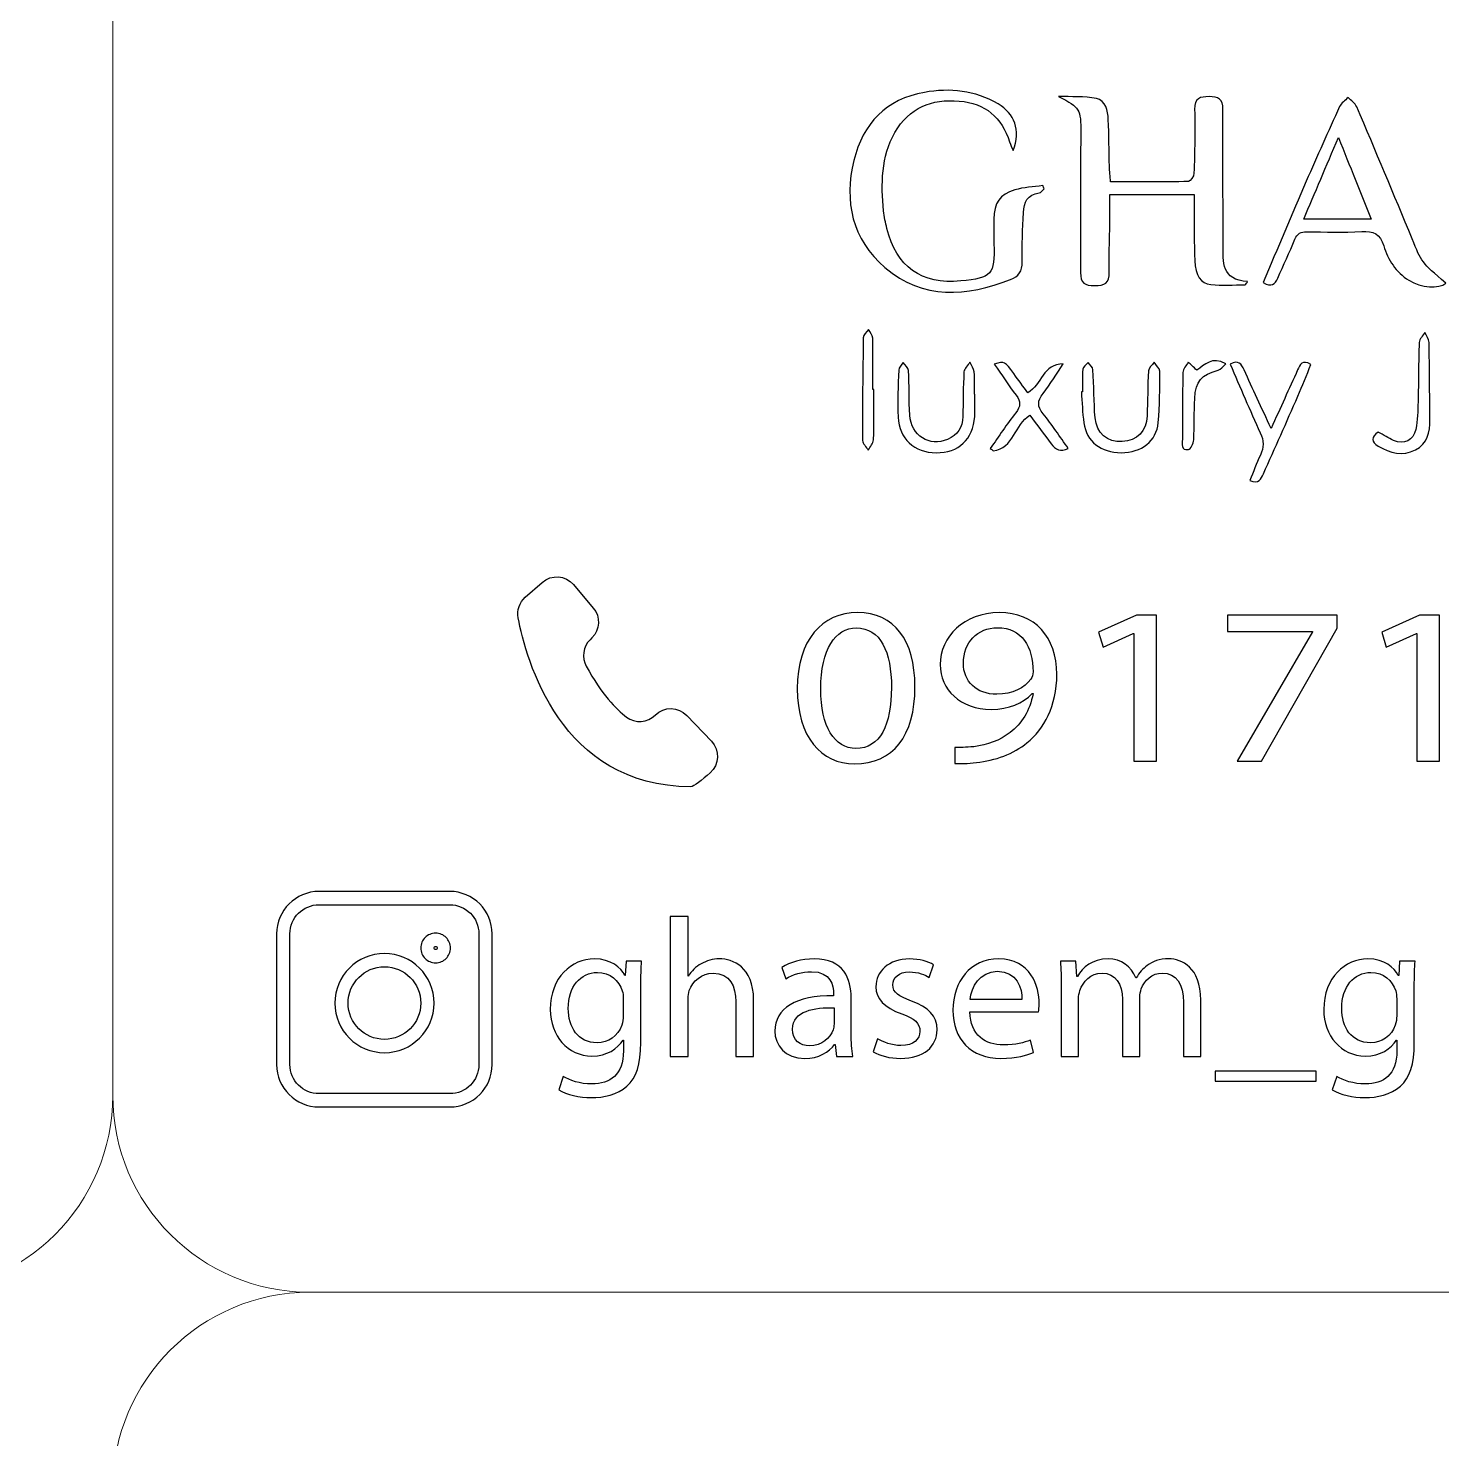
# Model space of a CAD drawing. Header units: millimetres. Extents: x -576 to 618, y 160 to 343.
# Drawn here: x 138.65 to 160.1, y 261.28 to 282.68 of the extents above; entities that cross this region are included whole.
import ezdxf

# ---------------------------------------------------------------- set-up
doc = ezdxf.new("R2010")
doc.units = ezdxf.units.MM
doc.header["$MEASUREMENT"] = 0
doc.layers.add('Layer 1', color=7, linetype='Continuous')

msp = doc.modelspace()

# ---------------------------------------------------------------- linework, layer by layer
at = {"layer": 'Layer 1', "color": 250, "lineweight": 18}
for points in [[(103.1217, 303.3001), (103.1217, 303.3001), (136.9517, 303.3001), (136.9517, 303.3001), (138.5957, 303.3001), (139.9367, 301.9591), (139.9367, 300.3151), (139.9367, 300.3151), (139.9367, 266.4851), (139.9367, 266.4851), (139.9367, 264.8411), (138.5957, 263.5001), (136.9517, 263.5001), (136.9517, 263.5001), (103.1217, 263.5001), (103.1217, 263.5001), (101.4777, 263.5001), (100.1367, 264.8411), (100.1367, 266.4851), (100.1367, 266.4851), (100.1367, 300.3151), (100.1367, 300.3151), (100.1367, 301.9591), (101.4777, 303.3001), (103.1217, 303.3001)], [(142.9217, 303.3001), (142.9217, 303.3001), (176.7517, 303.3001), (176.7517, 303.3001), (178.3957, 303.3001), (179.7367, 301.9591), (179.7367, 300.3151), (179.7367, 300.3151), (179.7367, 266.4851), (179.7367, 266.4851), (179.7367, 264.8411), (178.3957, 263.5001), (176.7517, 263.5001), (176.7517, 263.5001), (142.9217, 263.5001), (142.9217, 263.5001), (141.2777, 263.5001), (139.9367, 264.8411), (139.9367, 266.4851), (139.9367, 266.4851), (139.9367, 300.3151), (139.9367, 300.3151), (139.9367, 301.9591), (141.2777, 303.3001), (142.9217, 303.3001)], [(142.9217, 263.5001), (142.9217, 263.5001), (176.7517, 263.5001), (176.7517, 263.5001), (178.3957, 263.5001), (179.7367, 262.1591), (179.7367, 260.5151), (179.7367, 260.5151), (179.7367, 226.6851), (179.7367, 226.6851), (179.7367, 225.0411), (178.3957, 223.7001), (176.7517, 223.7001), (176.7517, 223.7001), (142.9217, 223.7001), (142.9217, 223.7001), (141.2777, 223.7001), (139.9367, 225.0411), (139.9367, 226.6851), (139.9367, 226.6851), (139.9367, 260.5151), (139.9367, 260.5151), (139.9367, 262.1591), (141.2777, 263.5001), (142.9217, 263.5001)]]:
    msp.add_open_spline(points, degree=3, knots=[0, 0, 0, 0, 0.125, 0.125, 0.125, 0.25, 0.25, 0.25, 0.375, 0.375, 0.375, 0.5, 0.5, 0.5, 0.625, 0.625, 0.625, 0.75, 0.75, 0.75, 0.875, 0.875, 0.875, 1, 1, 1, 1], dxfattribs=at)
at = {"layer": 'Layer 1', "color": 230}
for points, knots in [([(153.598, 280.8265), (153.5802, 280.87), (153.5593, 280.9121), (153.5449, 280.9566), (153.4239, 281.3286), (153.1755, 281.5452), (152.7805, 281.5773), (152.3618, 281.6116), (152.0192, 281.4771), (151.8039, 281.1002), (151.5911, 280.7283), (151.5954, 280.3196), (151.6305, 279.9099), (151.6383, 279.8203), (151.6613, 279.7317), (151.6822, 279.644), (151.8174, 279.0684), (152.2126, 278.7875), (152.8026, 278.8465), (153.2778, 278.8946), (153.3172, 278.9389), (153.3072, 279.4122), (153.3047, 279.5367), (153.3028, 279.6616), (153.3044, 279.786), (153.3066, 280.0269), (153.3958, 280.1642), (153.6211, 280.2287), (153.758, 280.2678), (153.9044, 280.2733), (154.0463, 280.2939), (154.0529, 280.2768), (154.0594, 280.2602), (154.066, 280.2431), (154.042, 280.2222), (154.0195, 280.1851), (153.9933, 280.1826), (153.8111, 280.1632), (153.7606, 280.0366), (153.753, 279.8852), (153.7406, 279.6365), (153.73, 279.3869), (153.7353, 279.1376), (153.7381, 278.9966), (153.686, 278.9158), (153.558, 278.8674), (152.8912, 278.6141), (152.2332, 278.5564), (151.6526, 279.0524), (151.1524, 279.4802), (151.0298, 280.0547), (151.1812, 280.6756), (151.3172, 281.2321), (151.6716, 281.6081), (152.251, 281.709), (152.6355, 281.776), (153.0198, 281.7408), (153.3689, 281.5352), (153.6223, 281.3853), (153.7153, 281.138), (153.598, 280.8265)], [0, 0, 0, 0, 0.05, 0.05, 0.05, 0.1, 0.1, 0.1, 0.15, 0.15, 0.15, 0.2, 0.2, 0.2, 0.25, 0.25, 0.25, 0.3, 0.3, 0.3, 0.35, 0.35, 0.35, 0.4, 0.4, 0.4, 0.45, 0.45, 0.45, 0.5, 0.5, 0.5, 0.55, 0.55, 0.55, 0.6, 0.6, 0.6, 0.65, 0.65, 0.65, 0.7, 0.7, 0.7, 0.75, 0.75, 0.75, 0.8, 0.8, 0.8, 0.85, 0.85, 0.85, 0.9, 0.9, 0.9, 0.95, 0.95, 0.95, 1, 1, 1, 1]), ([(157.1177, 278.7875), (156.9436, 278.7875), (156.7686, 278.776), (156.596, 278.7913), (156.4466, 278.8043), (156.3627, 278.9345), (156.3542, 279.1517), (156.3436, 279.4234), (156.3455, 279.6958), (156.3427, 279.9682), (156.3421, 280.029), (156.3427, 280.0899), (156.3427, 280.1601), (156.3427, 280.1601), (155.0625, 280.1601), (155.0625, 280.1601), (155.0625, 279.9494), (155.0638, 279.7466), (155.0622, 279.5442), (155.0606, 279.357), (155.0457, 279.1694), (155.0563, 278.9828), (155.0659, 278.8088), (154.9861, 278.7776), (154.8335, 278.7766), (154.6831, 278.7753), (154.6185, 278.8159), (154.6204, 278.976), (154.6254, 279.4746), (154.6191, 279.9738), (154.6185, 280.4727), (154.6185, 280.6771), (154.6229, 280.8811), (154.6232, 281.0852), (154.6238, 281.4611), (154.6176, 281.4702), (154.2865, 281.6478), (154.4784, 281.639), (154.6746, 281.6518), (154.8609, 281.6147), (155.0073, 281.5853), (155.0354, 281.4312), (155.0413, 281.2977), (155.0519, 281.0596), (155.0516, 280.8215), (155.0581, 280.5835), (155.0603, 280.5108), (155.0697, 280.439), (155.0769, 280.3497), (155.4787, 280.3497), (155.8687, 280.347), (156.2584, 280.3554), (156.2884, 280.356), (156.3402, 280.4369), (156.3417, 280.4818), (156.3517, 280.8047), (156.3599, 281.1282), (156.3515, 281.4509), (156.3468, 281.6243), (156.4338, 281.6437), (156.5717, 281.6437), (156.7087, 281.6437), (156.781, 281.611), (156.7801, 281.4533), (156.7767, 280.7673), (156.7839, 280.0811), (156.7842, 279.3947), (156.7842, 279.1342), (156.7567, 278.8621), (157.1561, 278.8384), (157.1433, 278.8212), (157.1306, 278.8047), (157.1177, 278.7875)], [0, 0, 0, 0, 0.0416667, 0.0416667, 0.0416667, 0.0833333, 0.0833333, 0.0833333, 0.125, 0.125, 0.125, 0.1666667, 0.1666667, 0.1666667, 0.2083333, 0.2083333, 0.2083333, 0.25, 0.25, 0.25, 0.2916667, 0.2916667, 0.2916667, 0.3333333, 0.3333333, 0.3333333, 0.375, 0.375, 0.375, 0.4166667, 0.4166667, 0.4166667, 0.4583333, 0.4583333, 0.4583333, 0.5, 0.5, 0.5, 0.5416667, 0.5416667, 0.5416667, 0.5833333, 0.5833333, 0.5833333, 0.625, 0.625, 0.625, 0.6666667, 0.6666667, 0.6666667, 0.7083333, 0.7083333, 0.7083333, 0.75, 0.75, 0.75, 0.7916667, 0.7916667, 0.7916667, 0.8333333, 0.8333333, 0.8333333, 0.875, 0.875, 0.875, 0.9166667, 0.9166667, 0.9166667, 0.9583333, 0.9583333, 0.9583333, 1, 1, 1, 1]), ([(157.3905, 278.8221), (157.6117, 279.3426), (157.826, 279.853), (158.0457, 280.361), (158.2098, 280.7401), (158.379, 281.1173), (158.552, 281.4924), (158.5771, 281.5467), (158.6363, 281.585), (158.6797, 281.6306), (158.724, 281.5844), (158.7864, 281.546), (158.8101, 281.4908), (159.094, 280.8247), (159.3755, 280.1575), (159.6507, 279.4877), (159.7976, 279.1304), (159.7917, 279.128), (160.1636, 278.8147), (160.0529, 278.7208), (159.7923, 278.7429), (159.6039, 278.8574), (159.403, 278.9791), (159.2862, 279.1666), (159.221, 279.3804), (159.1661, 279.561), (159.0632, 279.6063), (158.8859, 279.5965), (158.6092, 279.5816), (158.3308, 279.5894), (158.0532, 279.5944), (157.9611, 279.5959), (157.9099, 279.566), (157.8741, 279.4789), (157.792, 279.2802), (157.6984, 279.0864), (157.6123, 278.8895), (157.5721, 278.7975), (157.519, 278.7492), (157.3905, 278.8221)], [0, 0, 0, 0, 0.0769231, 0.0769231, 0.0769231, 0.1538462, 0.1538462, 0.1538462, 0.2307692, 0.2307692, 0.2307692, 0.3076923, 0.3076923, 0.3076923, 0.3846154, 0.3846154, 0.3846154, 0.4615385, 0.4615385, 0.4615385, 0.5384615, 0.5384615, 0.5384615, 0.6153846, 0.6153846, 0.6153846, 0.6923077, 0.6923077, 0.6923077, 0.7692308, 0.7692308, 0.7692308, 0.8461538, 0.8461538, 0.8461538, 0.9230769, 0.9230769, 0.9230769, 1, 1, 1, 1]), ([(158.5324, 281.0237), (158.3455, 280.5825), (158.1786, 280.1879), (158.0073, 279.7828), (158.0073, 279.7828), (159.0313, 279.7828), (159.0313, 279.7828), (158.8663, 280.1931), (158.7093, 280.5838), (158.5324, 281.0237)], [0, 0, 0, 0, 0.3333333, 0.3333333, 0.3333333, 0.6666667, 0.6666667, 0.6666667, 1, 1, 1, 1]), ([(151.4829, 277.1994), (151.4829, 276.9452), (151.4876, 276.6905), (151.4791, 276.4365), (151.4773, 276.3835), (151.4277, 276.3321), (151.3999, 276.2799), (151.3696, 276.3286), (151.3138, 276.3773), (151.3135, 276.4263), (151.311, 276.946), (151.3153, 277.4662), (151.3247, 277.986), (151.3253, 278.0278), (151.3743, 278.069), (151.4011, 278.1101), (151.4242, 278.0665), (151.4664, 278.0235), (151.4676, 277.9794), (151.4738, 277.7196), (151.4705, 277.4593), (151.4705, 277.1994), (151.4705, 277.1994), (151.4829, 277.1994), (151.4829, 277.1994)], [0, 0, 0, 0, 0.125, 0.125, 0.125, 0.25, 0.25, 0.25, 0.375, 0.375, 0.375, 0.5, 0.5, 0.5, 0.625, 0.625, 0.625, 0.75, 0.75, 0.75, 0.875, 0.875, 0.875, 1, 1, 1, 1]), ([(159.1364, 276.5547), (159.2209, 276.5075), (159.2917, 276.4595), (159.3688, 276.4264), (159.5261, 276.3588), (159.6727, 276.4258), (159.7073, 276.5943), (159.7354, 276.7309), (159.7376, 276.8739), (159.7414, 277.0149), (159.7495, 277.3144), (159.7473, 277.6142), (159.7595, 277.9138), (159.7616, 277.9656), (159.8153, 278.0159), (159.8453, 278.0664), (159.8671, 278.0161), (159.9067, 277.9659), (159.908, 277.9154), (159.9164, 277.525), (159.917, 277.1347), (159.9213, 276.744), (159.9236, 276.5534), (159.8876, 276.3768), (159.7008, 276.2826), (159.5051, 276.1844), (159.3167, 276.2308), (159.1379, 276.3413), (159.0319, 276.4071), (159.0281, 276.4742), (159.1364, 276.5547)], [0, 0, 0, 0, 0.1, 0.1, 0.1, 0.2, 0.2, 0.2, 0.3, 0.3, 0.3, 0.4, 0.4, 0.4, 0.5, 0.5, 0.5, 0.6, 0.6, 0.6, 0.7, 0.7, 0.7, 0.8, 0.8, 0.8, 0.9, 0.9, 0.9, 1, 1, 1, 1]), ([(153.0159, 277.1272), (153.0159, 277.0142), (153.0218, 276.9004), (153.0149, 276.7881), (152.994, 276.4458), (152.7675, 276.2361), (152.4296, 276.2398), (152.096, 276.2439), (151.8667, 276.4508), (151.8526, 276.7815), (151.8424, 277.0183), (151.8526, 277.2564), (151.862, 277.4939), (151.8636, 277.5338), (151.9051, 277.5721), (151.9285, 277.6111), (151.9572, 277.5705), (152.0084, 277.5313), (152.0105, 277.4892), (152.0231, 277.2636), (152.0146, 277.0364), (152.0296, 276.8108), (152.0505, 276.4973), (152.3291, 276.3235), (152.6043, 276.4433), (152.7541, 276.5085), (152.8305, 276.6261), (152.8343, 276.7883), (152.8402, 277.0149), (152.838, 277.2411), (152.8521, 277.467), (152.8549, 277.5176), (152.9098, 277.565), (152.941, 277.6142), (152.964, 277.5646), (153.0028, 277.517), (153.0071, 277.4661), (153.0175, 277.354), (153.0102, 277.2402), (153.0102, 277.1272), (153.0102, 277.1272), (153.0159, 277.1272), (153.0159, 277.1272)], [0, 0, 0, 0, 0.0714286, 0.0714286, 0.0714286, 0.1428571, 0.1428571, 0.1428571, 0.2142857, 0.2142857, 0.2142857, 0.2857143, 0.2857143, 0.2857143, 0.3571429, 0.3571429, 0.3571429, 0.4285714, 0.4285714, 0.4285714, 0.5, 0.5, 0.5, 0.5714286, 0.5714286, 0.5714286, 0.6428571, 0.6428571, 0.6428571, 0.7142857, 0.7142857, 0.7142857, 0.7857143, 0.7857143, 0.7857143, 0.8571429, 0.8571429, 0.8571429, 0.9285714, 0.9285714, 0.9285714, 1, 1, 1, 1]), ([(154.4351, 276.3048), (154.3138, 276.2524), (154.2401, 276.2817), (154.1749, 276.375), (154.0716, 276.5229), (153.9593, 276.6646), (153.851, 276.8087), (153.6233, 276.6696), (153.6068, 276.3058), (153.2945, 276.2693), (153.28, 276.2814), (153.2657, 276.2936), (153.2517, 276.3054), (153.3793, 276.4868), (153.5004, 276.6733), (153.637, 276.8471), (153.7122, 276.9432), (153.7187, 277.0143), (153.6429, 277.1123), (153.5265, 277.263), (153.4236, 277.4246), (153.3122, 277.5853), (153.472, 277.6284), (153.4716, 277.628), (153.6058, 277.4415), (153.6773, 277.3417), (153.7512, 277.2437), (153.8204, 277.1497), (154.0352, 277.2745), (154.0501, 277.5882), (154.3593, 277.59), (154.2576, 277.4393), (154.1631, 277.2827), (154.0514, 277.1397), (153.964, 277.0278), (153.9628, 276.9416), (154.053, 276.8303), (154.1871, 276.6643), (154.305, 276.4855), (154.4351, 276.3048)], [0, 0, 0, 0, 0.0769231, 0.0769231, 0.0769231, 0.1538462, 0.1538462, 0.1538462, 0.2307692, 0.2307692, 0.2307692, 0.3076923, 0.3076923, 0.3076923, 0.3846154, 0.3846154, 0.3846154, 0.4615385, 0.4615385, 0.4615385, 0.5384615, 0.5384615, 0.5384615, 0.6153846, 0.6153846, 0.6153846, 0.6923077, 0.6923077, 0.6923077, 0.7692308, 0.7692308, 0.7692308, 0.8461538, 0.8461538, 0.8461538, 0.9230769, 0.9230769, 0.9230769, 1, 1, 1, 1]), ([(154.6498, 277.1662), (154.6498, 277.2795), (154.643, 277.3937), (154.6539, 277.506), (154.6573, 277.5428), (154.7078, 277.5752), (154.7366, 277.6096), (154.7618, 277.5734), (154.8068, 277.5382), (154.8093, 277.5004), (154.8242, 277.2576), (154.8215, 277.0133), (154.8411, 276.7706), (154.8601, 276.5357), (155.0267, 276.3971), (155.2504, 276.4087), (155.4801, 276.4202), (155.6208, 276.5628), (155.6305, 276.8014), (155.6392, 277.028), (155.6376, 277.2548), (155.6517, 277.481), (155.6545, 277.5272), (155.7069, 277.5703), (155.7362, 277.6146), (155.7659, 277.5687), (155.8208, 277.5225), (155.8211, 277.4761), (155.8226, 277.2162), (155.8245, 276.9547), (155.8005, 276.6964), (155.7743, 276.4158), (155.5428, 276.2402), (155.2386, 276.2405), (154.9303, 276.2408), (154.7091, 276.4121), (154.6704, 276.6923), (154.6492, 276.8486), (154.6445, 277.0074), (154.6326, 277.1653), (154.6383, 277.1656), (154.6439, 277.1659), (154.6498, 277.1662)], [0, 0, 0, 0, 0.0714286, 0.0714286, 0.0714286, 0.1428571, 0.1428571, 0.1428571, 0.2142857, 0.2142857, 0.2142857, 0.2857143, 0.2857143, 0.2857143, 0.3571429, 0.3571429, 0.3571429, 0.4285714, 0.4285714, 0.4285714, 0.5, 0.5, 0.5, 0.5714286, 0.5714286, 0.5714286, 0.6428571, 0.6428571, 0.6428571, 0.7142857, 0.7142857, 0.7142857, 0.7857143, 0.7857143, 0.7857143, 0.8571429, 0.8571429, 0.8571429, 0.9285714, 0.9285714, 0.9285714, 1, 1, 1, 1]), ([(156.3844, 277.4925), (156.5015, 277.5736), (156.6154, 277.7078), (156.8235, 277.5912), (156.7798, 277.5522), (156.7492, 277.5025), (156.7083, 277.4917), (156.4503, 277.4223), (156.3658, 277.3316), (156.3523, 277.0623), (156.3417, 276.8535), (156.3501, 276.6439), (156.3383, 276.4352), (156.3352, 276.3824), (156.2925, 276.2931), (156.2574, 276.2882), (156.1395, 276.2701), (156.1655, 276.3746), (156.1655, 276.4408), (156.1648, 276.7802), (156.1651, 277.1194), (156.1745, 277.4582), (156.1761, 277.5113), (156.2257, 277.5628), (156.2531, 277.6149), (156.2927, 277.5781), (156.3321, 277.5413), (156.3844, 277.4925)], [0, 0, 0, 0, 0.1111111, 0.1111111, 0.1111111, 0.2222222, 0.2222222, 0.2222222, 0.3333333, 0.3333333, 0.3333333, 0.4444444, 0.4444444, 0.4444444, 0.5555556, 0.5555556, 0.5555556, 0.6666667, 0.6666667, 0.6666667, 0.7777778, 0.7777778, 0.7777778, 0.8888889, 0.8888889, 0.8888889, 1, 1, 1, 1]), ([(158.1153, 277.58), (158.0498, 277.4187), (157.9877, 277.2567), (157.9181, 277.0976), (157.7455, 276.7042), (157.5702, 276.312), (157.3948, 275.9198), (157.3605, 275.8431), (157.3281, 275.756), (157.1892, 275.8184), (157.2426, 275.9482), (157.29, 276.0786), (157.3499, 276.2037), (157.4058, 276.3201), (157.402, 276.4231), (157.3474, 276.5419), (157.1892, 276.8846), (157.0432, 277.2328), (156.8904, 277.5835), (157.0176, 277.6558), (157.0617, 277.585), (157.1022, 277.4961), (157.2329, 277.2097), (157.3658, 276.9242), (157.5116, 276.6091), (157.6544, 276.9242), (157.7839, 277.2106), (157.9144, 277.4964), (157.9503, 277.5744), (157.9849, 277.6596), (158.1153, 277.58)], [0, 0, 0, 0, 0.1, 0.1, 0.1, 0.2, 0.2, 0.2, 0.3, 0.3, 0.3, 0.4, 0.4, 0.4, 0.5, 0.5, 0.5, 0.6, 0.6, 0.6, 0.7, 0.7, 0.7, 0.8, 0.8, 0.8, 0.9, 0.9, 0.9, 1, 1, 1, 1]), ([(147.1781, 273.4016), (147.1781, 273.4016), (147.2074, 273.4304), (147.2074, 273.4304), (147.3313, 273.5527), (147.3407, 273.7498), (147.228, 273.8828), (147.228, 273.8828), (146.9285, 274.2381), (146.9285, 274.2381), (146.8077, 274.3811), (146.5934, 274.3967), (146.4533, 274.2734), (146.4533, 274.2734), (146.1956, 274.0463), (146.1956, 274.0463), (146.107, 273.9683), (146.0667, 273.85), (146.0886, 273.7337), (146.205, 273.109), (146.726, 271.172), (148.7057, 271.172), (148.7503, 271.172), (148.8779, 271.2753), (148.9984, 271.3824), (149.1394, 271.5084), (149.1488, 271.7253), (149.0187, 271.8619), (149.0187, 271.8619), (148.6455, 272.2541), (148.6455, 272.2541), (148.5166, 272.3898), (148.301, 272.3927), (148.1684, 272.26), (148.0502, 272.1417), (147.8639, 272.1284), (147.731, 272.2295), (147.5709, 272.3511), (147.3534, 272.5779), (147.121, 272.9998), (147.0486, 273.1312), (147.0714, 273.2966), (147.1781, 273.4016)], [0, 0, 0, 0, 0.0714286, 0.0714286, 0.0714286, 0.1428571, 0.1428571, 0.1428571, 0.2142857, 0.2142857, 0.2142857, 0.2857143, 0.2857143, 0.2857143, 0.3571429, 0.3571429, 0.3571429, 0.4285714, 0.4285714, 0.4285714, 0.5, 0.5, 0.5, 0.5714286, 0.5714286, 0.5714286, 0.6428571, 0.6428571, 0.6428571, 0.7142857, 0.7142857, 0.7142857, 0.7857143, 0.7857143, 0.7857143, 0.8571429, 0.8571429, 0.8571429, 0.9285714, 0.9285714, 0.9285714, 1, 1, 1, 1]), ([(152.1079, 272.6904), (152.1079, 271.9363), (151.7759, 271.5197), (151.1924, 271.5197), (150.678, 271.5197), (150.3295, 271.9259), (150.3213, 272.6601), (150.3213, 273.4039), (150.7023, 273.8136), (151.2371, 273.8136), (151.7922, 273.8136), (152.1079, 273.3971), (152.1079, 272.6904)], [0, 0, 0, 0, 0.25, 0.25, 0.25, 0.5, 0.5, 0.5, 0.75, 0.75, 0.75, 1, 1, 1, 1]), ([(152.7126, 271.769), (152.7897, 271.7621), (152.8789, 271.769), (153.0003, 271.779), (153.2068, 271.8034), (153.4015, 271.8748), (153.5513, 271.9943), (153.7258, 272.1275), (153.8512, 272.3219), (153.8998, 272.5846), (153.8998, 272.5846), (153.8877, 272.5846), (153.8877, 272.5846), (153.7419, 272.4345), (153.5314, 272.3459), (153.2677, 272.3459), (152.7937, 272.3459), (152.4898, 272.6464), (152.4898, 273.0251), (152.4898, 273.4448), (152.8505, 273.8136), (153.3894, 273.8136), (153.9282, 273.8136), (154.2605, 273.4448), (154.2605, 272.8785), (154.2605, 272.3902), (154.0658, 272.0489), (153.8066, 271.8373), (153.6041, 271.6701), (153.3245, 271.5677), (153.0408, 271.5403), (152.9114, 271.5232), (152.7978, 271.5197), (152.7126, 271.5232), (152.7126, 271.5232), (152.7126, 271.769), (152.7126, 271.769)], [0, 0, 0, 0, 0.0833333, 0.0833333, 0.0833333, 0.1666667, 0.1666667, 0.1666667, 0.25, 0.25, 0.25, 0.3333333, 0.3333333, 0.3333333, 0.4166667, 0.4166667, 0.4166667, 0.5, 0.5, 0.5, 0.5833333, 0.5833333, 0.5833333, 0.6666667, 0.6666667, 0.6666667, 0.75, 0.75, 0.75, 0.8333333, 0.8333333, 0.8333333, 0.9166667, 0.9166667, 0.9166667, 1, 1, 1, 1]), ([(155.4281, 273.4961), (155.4281, 273.4961), (155.42, 273.4961), (155.42, 273.4961), (155.42, 273.4961), (154.9623, 273.288), (154.9623, 273.288), (154.9623, 273.288), (154.8933, 273.5167), (154.8933, 273.5167), (154.8933, 273.5167), (155.4686, 273.776), (155.4686, 273.776), (155.4686, 273.776), (155.7725, 273.776), (155.7725, 273.776), (155.7725, 273.776), (155.7725, 271.5573), (155.7725, 271.5573), (155.7725, 271.5573), (155.4281, 271.5573), (155.4281, 271.5573), (155.4281, 271.5573), (155.4281, 273.4961), (155.4281, 273.4961)], [0, 0, 0, 0, 0.125, 0.125, 0.125, 0.25, 0.25, 0.25, 0.375, 0.375, 0.375, 0.5, 0.5, 0.5, 0.625, 0.625, 0.625, 0.75, 0.75, 0.75, 0.875, 0.875, 0.875, 1, 1, 1, 1]), ([(158.5124, 273.7761), (158.5124, 273.7761), (158.5124, 273.578), (158.5124, 273.578), (158.5124, 273.578), (157.3657, 271.5574), (157.3657, 271.5574), (157.3657, 271.5574), (156.9972, 271.5574), (156.9972, 271.5574), (156.9972, 271.5574), (158.1397, 273.5203), (158.1397, 273.5203), (158.1397, 273.5203), (158.1397, 273.5269), (158.1397, 273.5269), (158.1397, 273.5269), (156.8512, 273.5269), (156.8512, 273.5269), (156.8512, 273.5269), (156.8512, 273.7761), (156.8512, 273.7761), (156.8512, 273.7761), (158.5124, 273.7761), (158.5124, 273.7761)], [0, 0, 0, 0, 0.125, 0.125, 0.125, 0.25, 0.25, 0.25, 0.375, 0.375, 0.375, 0.5, 0.5, 0.5, 0.625, 0.625, 0.625, 0.75, 0.75, 0.75, 0.875, 0.875, 0.875, 1, 1, 1, 1]), ([(159.7246, 273.4961), (159.7246, 273.4961), (159.7164, 273.4961), (159.7164, 273.4961), (159.7164, 273.4961), (159.2587, 273.288), (159.2587, 273.288), (159.2587, 273.288), (159.1899, 273.5167), (159.1899, 273.5167), (159.1899, 273.5167), (159.7652, 273.776), (159.7652, 273.776), (159.7652, 273.776), (160.0691, 273.776), (160.0691, 273.776), (160.0691, 273.776), (160.0691, 271.5573), (160.0691, 271.5573), (160.0691, 271.5573), (159.7246, 271.5573), (159.7246, 271.5573), (159.7246, 271.5573), (159.7246, 273.4961), (159.7246, 273.4961)], [0, 0, 0, 0, 0.125, 0.125, 0.125, 0.25, 0.25, 0.25, 0.375, 0.375, 0.375, 0.5, 0.5, 0.5, 0.625, 0.625, 0.625, 0.75, 0.75, 0.75, 0.875, 0.875, 0.875, 1, 1, 1, 1]), ([(150.678, 272.6564), (150.678, 272.0795), (150.8885, 271.7521), (151.2128, 271.7521), (151.5772, 271.7521), (151.7516, 272.1103), (151.7516, 272.6769), (151.7516, 273.223), (151.5856, 273.5814), (151.2168, 273.5814), (150.9048, 273.5814), (150.678, 273.2607), (150.678, 272.6564)], [0, 0, 0, 0, 0.25, 0.25, 0.25, 0.5, 0.5, 0.5, 0.75, 0.75, 0.75, 1, 1, 1, 1]), ([(152.8425, 273.0457), (152.8425, 272.769), (153.0408, 272.5746), (153.3488, 272.5746), (153.5879, 272.5746), (153.7744, 272.6736), (153.8674, 272.8064), (153.8877, 272.8339), (153.8998, 272.8682), (153.8998, 272.916), (153.8998, 273.2947), (153.7339, 273.5852), (153.361, 273.5852), (153.0571, 273.5852), (152.8425, 273.3596), (152.8425, 273.0457)], [0, 0, 0, 0, 0.2, 0.2, 0.2, 0.4, 0.4, 0.4, 0.6, 0.6, 0.6, 0.8, 0.8, 0.8, 1, 1, 1, 1]), ([(145.0485, 266.3125), (145.0485, 266.3125), (143.0676, 266.3125), (143.0676, 266.3125), (142.8899, 266.3125), (142.7287, 266.3848), (142.6122, 266.5012), (142.4952, 266.6178), (142.423, 266.779), (142.423, 266.9569), (142.423, 266.9569), (142.423, 268.9382), (142.423, 268.9382), (142.423, 269.116), (142.4951, 269.277), (142.6117, 269.3937), (142.7288, 269.5107), (142.8899, 269.5829), (143.0676, 269.5829), (143.0676, 269.5829), (145.0485, 269.5829), (145.0485, 269.5829), (145.2263, 269.5829), (145.3874, 269.5107), (145.504, 269.3941), (145.621, 269.277), (145.6932, 269.116), (145.6932, 268.9382), (145.6932, 268.9382), (145.6932, 266.9569), (145.6932, 266.9569), (145.6932, 266.779), (145.6209, 266.6178), (145.5044, 266.5012), (145.3874, 266.3848), (145.2263, 266.3125), (145.0485, 266.3125)], [0, 0, 0, 0, 0.0833333, 0.0833333, 0.0833333, 0.1666667, 0.1666667, 0.1666667, 0.25, 0.25, 0.25, 0.3333333, 0.3333333, 0.3333333, 0.4166667, 0.4166667, 0.4166667, 0.5, 0.5, 0.5, 0.5833333, 0.5833333, 0.5833333, 0.6666667, 0.6666667, 0.6666667, 0.75, 0.75, 0.75, 0.8333333, 0.8333333, 0.8333333, 0.9166667, 0.9166667, 0.9166667, 1, 1, 1, 1]), ([(143.0676, 266.5142), (143.0676, 266.5142), (145.0485, 266.5142), (145.0485, 266.5142), (145.1711, 266.5142), (145.282, 266.5637), (145.362, 266.6436), (145.4419, 266.7239), (145.4915, 266.8346), (145.4915, 266.9569), (145.4915, 266.9569), (145.4915, 268.9382), (145.4915, 268.9382), (145.4915, 269.0608), (145.442, 269.1717), (145.3621, 269.2517), (145.282, 269.3317), (145.1711, 269.3812), (145.0485, 269.3812), (145.0485, 269.3812), (143.0676, 269.3812), (143.0676, 269.3812), (142.945, 269.3812), (142.8341, 269.3317), (142.7541, 269.2517), (142.6741, 269.1717), (142.6246, 269.0608), (142.6246, 268.9382), (142.6246, 268.9382), (142.6246, 266.9569), (142.6246, 266.9569), (142.6246, 266.8346), (142.6742, 266.7239), (142.7544, 266.6438), (142.8341, 266.5637), (142.945, 266.5142), (143.0676, 266.5142)], [0, 0, 0, 0, 0.0833333, 0.0833333, 0.0833333, 0.1666667, 0.1666667, 0.1666667, 0.25, 0.25, 0.25, 0.3333333, 0.3333333, 0.3333333, 0.4166667, 0.4166667, 0.4166667, 0.5, 0.5, 0.5, 0.5833333, 0.5833333, 0.5833333, 0.6666667, 0.6666667, 0.6666667, 0.75, 0.75, 0.75, 0.8333333, 0.8333333, 0.8333333, 0.9166667, 0.9166667, 0.9166667, 1, 1, 1, 1]), ([(148.3963, 269.2023), (148.3963, 269.2023), (148.6662, 269.2023), (148.6662, 269.2023), (148.6662, 269.2023), (148.6662, 268.299), (148.6662, 268.299), (148.6662, 268.299), (148.6721, 268.299), (148.6721, 268.299), (148.7152, 268.3742), (148.7826, 268.4401), (148.8653, 268.4847), (148.9451, 268.5296), (149.04, 268.5592), (149.1414, 268.5592), (149.3407, 268.5592), (149.6597, 268.4401), (149.6597, 267.9405), (149.6597, 267.9405), (149.6597, 267.0794), (149.6597, 267.0794), (149.6597, 267.0794), (149.3897, 267.0794), (149.3897, 267.0794), (149.3897, 267.0794), (149.3897, 267.9106), (149.3897, 267.9106), (149.3897, 268.1436), (149.3008, 268.3411), (149.0462, 268.3411), (148.8715, 268.3411), (148.7336, 268.2214), (148.6846, 268.0778), (148.6694, 268.0423), (148.6662, 268.0032), (148.6662, 267.9524), (148.6662, 267.9524), (148.6662, 267.0794), (148.6662, 267.0794), (148.6662, 267.0794), (148.3963, 267.0794), (148.3963, 267.0794), (148.3963, 267.0794), (148.3963, 269.2023), (148.3963, 269.2023)], [0, 0, 0, 0, 0.0666667, 0.0666667, 0.0666667, 0.1333333, 0.1333333, 0.1333333, 0.2, 0.2, 0.2, 0.2666667, 0.2666667, 0.2666667, 0.3333333, 0.3333333, 0.3333333, 0.4, 0.4, 0.4, 0.4666667, 0.4666667, 0.4666667, 0.5333333, 0.5333333, 0.5333333, 0.6, 0.6, 0.6, 0.6666667, 0.6666667, 0.6666667, 0.7333333, 0.7333333, 0.7333333, 0.8, 0.8, 0.8, 0.8666667, 0.8666667, 0.8666667, 0.9333333, 0.9333333, 0.9333333, 1, 1, 1, 1]), ([(145.0599, 268.7245), (145.0599, 268.6624), (145.0347, 268.6061), (144.994, 268.5654), (144.9534, 268.5247), (144.897, 268.4995), (144.8349, 268.4995), (144.7728, 268.4995), (144.7165, 268.5247), (144.6758, 268.5654), (144.6351, 268.6061), (144.6099, 268.6624), (144.6099, 268.7245), (144.6099, 268.7866), (144.6351, 268.8429), (144.6758, 268.8836), (144.7165, 268.9243), (144.7728, 268.9495), (144.8349, 268.9495), (144.897, 268.9495), (144.9534, 268.9243), (144.994, 268.8836), (145.0347, 268.8429), (145.0599, 268.7866), (145.0599, 268.7245)], [0, 0, 0, 0, 0.125, 0.125, 0.125, 0.25, 0.25, 0.25, 0.375, 0.375, 0.375, 0.5, 0.5, 0.5, 0.625, 0.625, 0.625, 0.75, 0.75, 0.75, 0.875, 0.875, 0.875, 1, 1, 1, 1]), ([(144.8515, 268.708), (144.8556, 268.7121), (144.8583, 268.7181), (144.8583, 268.7245), (144.8583, 268.731), (144.8556, 268.7369), (144.8515, 268.7411), (144.8473, 268.7452), (144.8414, 268.7479), (144.8349, 268.7479), (144.8285, 268.7479), (144.8225, 268.7452), (144.8184, 268.7411), (144.8142, 268.7369), (144.8116, 268.731), (144.8116, 268.7245), (144.8116, 268.7181), (144.8142, 268.7121), (144.8184, 268.708), (144.8225, 268.7038), (144.8285, 268.7012), (144.8349, 268.7012), (144.8414, 268.7012), (144.8473, 268.7038), (144.8515, 268.708)], [0, 0, 0, 0, 0.125, 0.125, 0.125, 0.25, 0.25, 0.25, 0.375, 0.375, 0.375, 0.5, 0.5, 0.5, 0.625, 0.625, 0.625, 0.75, 0.75, 0.75, 0.875, 0.875, 0.875, 1, 1, 1, 1]), ([(144.8115, 267.8887), (144.8115, 267.6814), (144.7271, 267.4932), (144.5907, 267.3569), (144.4548, 267.2204), (144.2666, 267.1361), (144.0588, 267.1361), (143.8511, 267.1361), (143.6628, 267.2205), (143.5267, 267.3565), (143.3905, 267.4927), (143.3063, 267.681), (143.3063, 267.8887), (143.3063, 268.0963), (143.3906, 268.2844), (143.5267, 268.4207), (143.6629, 268.5574), (143.8511, 268.6416), (144.0588, 268.6416), (144.2663, 268.6416), (144.4546, 268.5572), (144.591, 268.4207), (144.7272, 268.2844), (144.8115, 268.0963), (144.8115, 267.8887)], [0, 0, 0, 0, 0.125, 0.125, 0.125, 0.25, 0.25, 0.25, 0.375, 0.375, 0.375, 0.5, 0.5, 0.5, 0.625, 0.625, 0.625, 0.75, 0.75, 0.75, 0.875, 0.875, 0.875, 1, 1, 1, 1]), ([(147.9606, 268.5265), (147.9546, 268.4219), (147.9484, 268.3052), (147.9484, 268.1289), (147.9484, 268.1289), (147.9484, 267.2887), (147.9484, 267.2887), (147.9484, 266.957), (147.881, 266.7533), (147.7369, 266.6278), (147.5927, 266.4965), (147.3843, 266.4544), (147.1971, 266.4544), (147.0192, 266.4544), (146.8232, 266.4965), (146.7035, 266.5742), (146.7035, 266.5742), (146.7712, 266.7745), (146.7712, 266.7745), (146.8692, 266.7146), (147.0223, 266.6609), (147.2065, 266.6609), (147.4822, 266.6609), (147.6848, 266.8013), (147.6848, 267.1664), (147.6848, 267.1664), (147.6848, 267.3274), (147.6848, 267.3274), (147.6848, 267.3274), (147.6785, 267.3274), (147.6785, 267.3274), (147.5958, 267.1932), (147.4364, 267.0855), (147.2065, 267.0855), (146.8383, 267.0855), (146.5749, 267.3904), (146.5749, 267.7911), (146.5749, 268.2815), (146.9028, 268.5595), (147.2433, 268.5595), (147.5006, 268.5595), (147.6417, 268.4279), (147.7063, 268.3084), (147.7063, 268.3084), (147.7122, 268.3084), (147.7122, 268.3084), (147.7122, 268.3084), (147.7247, 268.5265), (147.7247, 268.5265), (147.7247, 268.5265), (147.9606, 268.5265), (147.9606, 268.5265)], [0, 0, 0, 0, 0.0588235, 0.0588235, 0.0588235, 0.1176471, 0.1176471, 0.1176471, 0.1764706, 0.1764706, 0.1764706, 0.2352941, 0.2352941, 0.2352941, 0.2941176, 0.2941176, 0.2941176, 0.3529412, 0.3529412, 0.3529412, 0.4117647, 0.4117647, 0.4117647, 0.4705882, 0.4705882, 0.4705882, 0.5294118, 0.5294118, 0.5294118, 0.5882353, 0.5882353, 0.5882353, 0.6470588, 0.6470588, 0.6470588, 0.7058824, 0.7058824, 0.7058824, 0.7647059, 0.7647059, 0.7647059, 0.8235294, 0.8235294, 0.8235294, 0.8823529, 0.8823529, 0.8823529, 0.9411765, 0.9411765, 0.9411765, 1, 1, 1, 1]), ([(150.92, 267.0794), (150.92, 267.0794), (150.8985, 267.262), (150.8985, 267.262), (150.8985, 267.262), (150.8891, 267.262), (150.8891, 267.262), (150.8064, 267.1484), (150.647, 267.0465), (150.4355, 267.0465), (150.135, 267.0465), (149.9818, 267.2526), (149.9818, 267.4621), (149.9818, 267.8118), (150.3007, 268.0033), (150.8738, 268.0002), (150.8738, 268.0002), (150.8738, 268.0302), (150.8738, 268.0302), (150.8738, 268.1497), (150.8401, 268.365), (150.5366, 268.365), (150.3986, 268.365), (150.2548, 268.3232), (150.1503, 268.2573), (150.1503, 268.2573), (150.0891, 268.4308), (150.0891, 268.4308), (150.2117, 268.5085), (150.3896, 268.5594), (150.5765, 268.5594), (151.0301, 268.5594), (151.1406, 268.2573), (151.1406, 267.9675), (151.1406, 267.9675), (151.1406, 267.4261), (151.1406, 267.4261), (151.1406, 267.3007), (151.1469, 267.1781), (151.1653, 267.0794), (151.1653, 267.0794), (150.92, 267.0794), (150.92, 267.0794)], [0, 0, 0, 0, 0.0714286, 0.0714286, 0.0714286, 0.1428571, 0.1428571, 0.1428571, 0.2142857, 0.2142857, 0.2142857, 0.2857143, 0.2857143, 0.2857143, 0.3571429, 0.3571429, 0.3571429, 0.4285714, 0.4285714, 0.4285714, 0.5, 0.5, 0.5, 0.5714286, 0.5714286, 0.5714286, 0.6428571, 0.6428571, 0.6428571, 0.7142857, 0.7142857, 0.7142857, 0.7857143, 0.7857143, 0.7857143, 0.8571429, 0.8571429, 0.8571429, 0.9285714, 0.9285714, 0.9285714, 1, 1, 1, 1]), ([(151.5395, 267.3485), (151.6191, 267.2976), (151.7605, 267.244), (151.8953, 267.244), (152.0915, 267.244), (152.1832, 267.3397), (152.1832, 267.459), (152.1832, 267.5847), (152.1068, 267.6536), (151.9075, 267.7251), (151.6406, 267.818), (151.515, 267.9616), (151.515, 268.1351), (151.515, 268.3682), (151.708, 268.5594), (152.027, 268.5594), (152.1773, 268.5594), (152.309, 268.5176), (152.3917, 268.4699), (152.3917, 268.4699), (152.3246, 268.2783), (152.3246, 268.2783), (152.2662, 268.3145), (152.1589, 268.3622), (152.0207, 268.3622), (151.8616, 268.3622), (151.7727, 268.2724), (151.7727, 268.1647), (151.7727, 268.0449), (151.8616, 267.9916), (152.0547, 267.9195), (152.3121, 267.8237), (152.4438, 267.6983), (152.4438, 267.4833), (152.4438, 267.229), (152.2416, 267.0496), (151.889, 267.0496), (151.7264, 267.0496), (151.5764, 267.0883), (151.4722, 267.1482), (151.4722, 267.1482), (151.5395, 267.3485), (151.5395, 267.3485)], [0, 0, 0, 0, 0.0714286, 0.0714286, 0.0714286, 0.1428571, 0.1428571, 0.1428571, 0.2142857, 0.2142857, 0.2142857, 0.2857143, 0.2857143, 0.2857143, 0.3571429, 0.3571429, 0.3571429, 0.4285714, 0.4285714, 0.4285714, 0.5, 0.5, 0.5, 0.5714286, 0.5714286, 0.5714286, 0.6428571, 0.6428571, 0.6428571, 0.7142857, 0.7142857, 0.7142857, 0.7857143, 0.7857143, 0.7857143, 0.8571429, 0.8571429, 0.8571429, 0.9285714, 0.9285714, 0.9285714, 1, 1, 1, 1]), ([(152.941, 267.7552), (152.9469, 267.3994), (153.1799, 267.2528), (153.4499, 267.2528), (153.6429, 267.2528), (153.7597, 267.2859), (153.8608, 267.3274), (153.8608, 267.3274), (153.9069, 267.1392), (153.9069, 267.1392), (153.8118, 267.0974), (153.6492, 267.0496), (153.4133, 267.0496), (152.9563, 267.0496), (152.6836, 267.3423), (152.6836, 267.7791), (152.6836, 268.2157), (152.9469, 268.5595), (153.3793, 268.5595), (153.8639, 268.5595), (153.9925, 268.1439), (153.9925, 267.8777), (153.9925, 267.8238), (153.9865, 267.782), (153.9834, 267.7552), (153.9834, 267.7552), (152.941, 267.7552), (152.941, 267.7552)], [0, 0, 0, 0, 0.1111111, 0.1111111, 0.1111111, 0.2222222, 0.2222222, 0.2222222, 0.3333333, 0.3333333, 0.3333333, 0.4444444, 0.4444444, 0.4444444, 0.5555556, 0.5555556, 0.5555556, 0.6666667, 0.6666667, 0.6666667, 0.7777778, 0.7777778, 0.7777778, 0.8888889, 0.8888889, 0.8888889, 1, 1, 1, 1]), ([(154.327, 268.1349), (154.327, 268.2844), (154.3239, 268.407), (154.3148, 268.5265), (154.3148, 268.5265), (154.5506, 268.5265), (154.5506, 268.5265), (154.5506, 268.5265), (154.5632, 268.2934), (154.5632, 268.2934), (154.5632, 268.2934), (154.5722, 268.2934), (154.5722, 268.2934), (154.6552, 268.4307), (154.7932, 268.5593), (155.0383, 268.5593), (155.2405, 268.5593), (155.394, 268.4401), (155.4583, 268.2694), (155.4583, 268.2694), (155.4645, 268.2694), (155.4645, 268.2694), (155.5104, 268.35), (155.5688, 268.4129), (155.6299, 268.4579), (155.7188, 268.5234), (155.8172, 268.5593), (155.9581, 268.5593), (156.1544, 268.5593), (156.4456, 268.4338), (156.4456, 267.9318), (156.4456, 267.9318), (156.4456, 267.0794), (156.4456, 267.0794), (156.4456, 267.0794), (156.1819, 267.0794), (156.1819, 267.0794), (156.1819, 267.0794), (156.1819, 267.8987), (156.1819, 267.8987), (156.1819, 268.1768), (156.0776, 268.3443), (155.8602, 268.3443), (155.7067, 268.3443), (155.5872, 268.2336), (155.5413, 268.105), (155.5288, 268.0691), (155.5198, 268.0214), (155.5198, 267.9733), (155.5198, 267.9733), (155.5198, 267.0794), (155.5198, 267.0794), (155.5198, 267.0794), (155.2562, 267.0794), (155.2562, 267.0794), (155.2562, 267.0794), (155.2562, 267.9465), (155.2562, 267.9465), (155.2562, 268.1768), (155.1519, 268.3443), (154.9463, 268.3443), (154.7775, 268.3443), (154.6552, 268.2126), (154.6121, 268.081), (154.5969, 268.0423), (154.5906, 267.9973), (154.5906, 267.9524), (154.5906, 267.9524), (154.5906, 267.0794), (154.5906, 267.0794), (154.5906, 267.0794), (154.327, 267.0794), (154.327, 267.0794), (154.327, 267.0794), (154.327, 268.1349), (154.327, 268.1349)], [0, 0, 0, 0, 0.04, 0.04, 0.04, 0.08, 0.08, 0.08, 0.12, 0.12, 0.12, 0.16, 0.16, 0.16, 0.2, 0.2, 0.2, 0.24, 0.24, 0.24, 0.28, 0.28, 0.28, 0.32, 0.32, 0.32, 0.36, 0.36, 0.36, 0.4, 0.4, 0.4, 0.44, 0.44, 0.44, 0.48, 0.48, 0.48, 0.52, 0.52, 0.52, 0.56, 0.56, 0.56, 0.6, 0.6, 0.6, 0.64, 0.64, 0.64, 0.68, 0.68, 0.68, 0.72, 0.72, 0.72, 0.76, 0.76, 0.76, 0.8, 0.8, 0.8, 0.84, 0.84, 0.84, 0.88, 0.88, 0.88, 0.92, 0.92, 0.92, 0.96, 0.96, 0.96, 1, 1, 1, 1]), ([(159.6964, 268.5265), (159.6905, 268.4219), (159.6842, 268.3052), (159.6842, 268.1289), (159.6842, 268.1289), (159.6842, 267.2887), (159.6842, 267.2887), (159.6842, 266.957), (159.6168, 266.7533), (159.4727, 266.6278), (159.3285, 266.4965), (159.1201, 266.4544), (158.9329, 266.4544), (158.755, 266.4544), (158.5591, 266.4965), (158.4393, 266.5742), (158.4393, 266.5742), (158.507, 266.7745), (158.507, 266.7745), (158.6049, 266.7146), (158.7582, 266.6609), (158.9423, 266.6609), (159.218, 266.6609), (159.4206, 266.8013), (159.4206, 267.1664), (159.4206, 267.1664), (159.4206, 267.3274), (159.4206, 267.3274), (159.4206, 267.3274), (159.4143, 267.3274), (159.4143, 267.3274), (159.3317, 267.1932), (159.1722, 267.0855), (158.9423, 267.0855), (158.5741, 267.0855), (158.3108, 267.3904), (158.3108, 267.7911), (158.3108, 268.2815), (158.6386, 268.5595), (158.9791, 268.5595), (159.2365, 268.5595), (159.3775, 268.4279), (159.4421, 268.3084), (159.4421, 268.3084), (159.448, 268.3084), (159.448, 268.3084), (159.448, 268.3084), (159.4605, 268.5265), (159.4605, 268.5265), (159.4605, 268.5265), (159.6964, 268.5265), (159.6964, 268.5265)], [0, 0, 0, 0, 0.0588235, 0.0588235, 0.0588235, 0.1176471, 0.1176471, 0.1176471, 0.1764706, 0.1764706, 0.1764706, 0.2352941, 0.2352941, 0.2352941, 0.2941176, 0.2941176, 0.2941176, 0.3529412, 0.3529412, 0.3529412, 0.4117647, 0.4117647, 0.4117647, 0.4705882, 0.4705882, 0.4705882, 0.5294118, 0.5294118, 0.5294118, 0.5882353, 0.5882353, 0.5882353, 0.6470588, 0.6470588, 0.6470588, 0.7058824, 0.7058824, 0.7058824, 0.7647059, 0.7647059, 0.7647059, 0.8235294, 0.8235294, 0.8235294, 0.8823529, 0.8823529, 0.8823529, 0.9411765, 0.9411765, 0.9411765, 1, 1, 1, 1]), ([(144.4487, 267.4992), (144.5483, 267.5985), (144.6098, 267.7364), (144.6098, 267.8887), (144.6098, 268.0412), (144.5481, 268.1793), (144.4484, 268.279), (144.3491, 268.3784), (144.2112, 268.44), (144.0588, 268.44), (143.9067, 268.44), (143.7689, 268.3783), (143.6692, 268.2786), (143.5696, 268.1792), (143.5079, 268.0412), (143.5079, 267.8887), (143.5079, 267.7367), (143.5696, 267.5988), (143.6693, 267.4991), (143.7689, 267.3995), (143.9067, 267.3378), (144.0588, 267.3378), (144.211, 267.3378), (144.3488, 267.3995), (144.4487, 267.4992)], [0, 0, 0, 0, 0.125, 0.125, 0.125, 0.25, 0.25, 0.25, 0.375, 0.375, 0.375, 0.5, 0.5, 0.5, 0.625, 0.625, 0.625, 0.75, 0.75, 0.75, 0.875, 0.875, 0.875, 1, 1, 1, 1]), ([(147.6816, 267.9555), (147.6816, 268.0004), (147.6785, 268.0394), (147.6664, 268.0752), (147.617, 268.2275), (147.4853, 268.353), (147.2891, 268.353), (147.0317, 268.353), (146.8477, 268.1408), (146.8477, 267.806), (146.8477, 267.5218), (146.9949, 267.2859), (147.286, 267.2859), (147.4516, 267.2859), (147.6021, 267.3876), (147.6601, 267.5548), (147.6754, 267.5995), (147.6816, 267.6504), (147.6816, 267.6953), (147.6816, 267.6953), (147.6816, 267.9555), (147.6816, 267.9555)], [0, 0, 0, 0, 0.1428571, 0.1428571, 0.1428571, 0.2857143, 0.2857143, 0.2857143, 0.4285714, 0.4285714, 0.4285714, 0.5714286, 0.5714286, 0.5714286, 0.7142857, 0.7142857, 0.7142857, 0.8571429, 0.8571429, 0.8571429, 1, 1, 1, 1]), ([(153.7319, 267.9435), (153.735, 268.1108), (153.6614, 268.371), (153.3578, 268.371), (153.0851, 268.371), (152.9653, 268.1258), (152.944, 267.9435), (152.944, 267.9435), (153.7319, 267.9435), (153.7319, 267.9435)], [0, 0, 0, 0, 0.3333333, 0.3333333, 0.3333333, 0.6666667, 0.6666667, 0.6666667, 1, 1, 1, 1]), ([(159.4175, 267.9555), (159.4175, 268.0004), (159.4143, 268.0394), (159.4022, 268.0752), (159.3528, 268.2275), (159.2212, 268.353), (159.025, 268.353), (158.7675, 268.353), (158.5834, 268.1408), (158.5834, 267.806), (158.5834, 267.5218), (158.7307, 267.2859), (159.0219, 267.2859), (159.1875, 267.2859), (159.3379, 267.3876), (159.3959, 267.5548), (159.4112, 267.5995), (159.4175, 267.6504), (159.4175, 267.6953), (159.4175, 267.6953), (159.4175, 267.9555), (159.4175, 267.9555)], [0, 0, 0, 0, 0.1428571, 0.1428571, 0.1428571, 0.2857143, 0.2857143, 0.2857143, 0.4285714, 0.4285714, 0.4285714, 0.5714286, 0.5714286, 0.5714286, 0.7142857, 0.7142857, 0.7142857, 0.8571429, 0.8571429, 0.8571429, 1, 1, 1, 1]), ([(150.8801, 267.818), (150.5859, 267.824), (150.2514, 267.7731), (150.2514, 267.492), (150.2514, 267.3216), (150.3681, 267.2408), (150.506, 267.2408), (150.6992, 267.2408), (150.8217, 267.3603), (150.8648, 267.4832), (150.8738, 267.5101), (150.8801, 267.5397), (150.8801, 267.5665), (150.8801, 267.5665), (150.8801, 267.818), (150.8801, 267.818)], [0, 0, 0, 0, 0.2, 0.2, 0.2, 0.4, 0.4, 0.4, 0.6, 0.6, 0.6, 0.8, 0.8, 0.8, 1, 1, 1, 1]), ([(158.1938, 266.7055), (158.1938, 266.7055), (156.6606, 266.7055), (156.6606, 266.7055), (156.6606, 266.7055), (156.6606, 266.855), (156.6606, 266.855), (156.6606, 266.855), (158.1938, 266.855), (158.1938, 266.855), (158.1938, 266.855), (158.1938, 266.7055), (158.1938, 266.7055)], [0, 0, 0, 0, 0.25, 0.25, 0.25, 0.5, 0.5, 0.5, 0.75, 0.75, 0.75, 1, 1, 1, 1])]:
    msp.add_open_spline(points, degree=3, knots=knots, dxfattribs=at)

doc.saveas('drawing.dxf')
